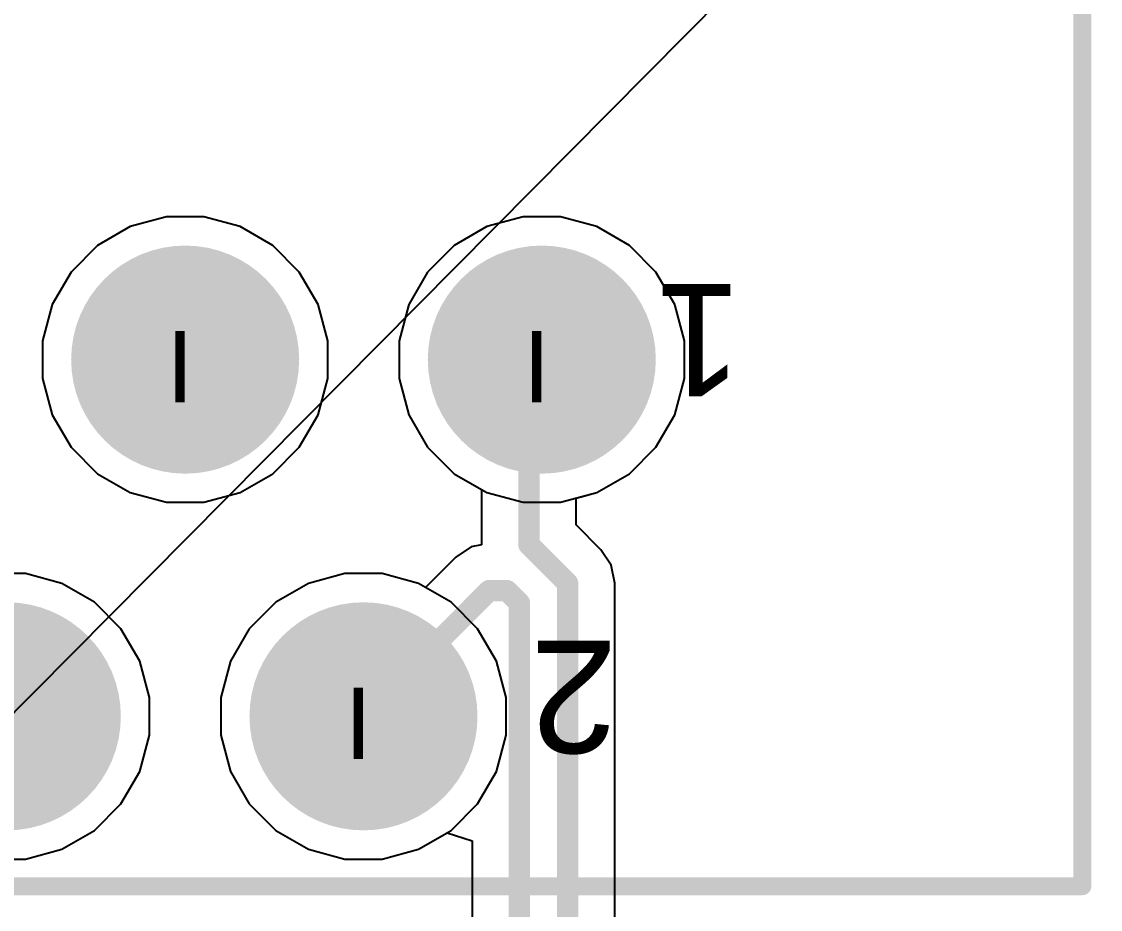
# Model space of a CAD drawing. Header units: inches. Extents: x -11 to 5379, y 0 to 5429.
# Drawn here: x 86.77 to 94.45, y 92.04 to 98.37 of the extents above; entities that cross this region are included whole.
import ezdxf

# ---------------------------------------------------------------- set-up
doc = ezdxf.new("R2010")
doc.units = ezdxf.units.IN
for name, color, linetype in [('Bottom Layer', 5, 'Continuous'), ('Bottom Solder', 6, 'Continuous'), ('Drill Drawing', 1, 'Continuous'), ('GND', 16, 'Continuous'), ('Multi-Layer', 9, 'Continuous'), ('Pad Holes', 156, 'Continuous'), ('PWR', 76, 'Continuous'), ('Top Layer', 1, 'Continuous'), ('Top Overlay', 2, 'Continuous'), ('Top Solder', 216, 'Continuous')]:
    doc.layers.add(name, color=color, linetype=linetype)
doc.styles.add('Arial', font='', dxfattribs={"height": 0.2})
doc.styles.get('Arial').set_extended_font_data('Arial')

# ---------------------------------------------------------------- blocks, each defined once
blk = doc.blocks.new('X14CBIWB1DY1027_122')
at = {"layer": 'Bottom Layer'}
h = blk.add_hatch(color=5, dxfattribs=at)
edge = h.paths.add_edge_path()
edge.add_arc((-24.13, 4.444999999999999), 0.7619999999999999, 0, 360)
h = blk.add_hatch(color=5, dxfattribs=at)
edge = h.paths.add_edge_path()
edge.add_arc((-21.59, 4.444999999999999), 0.7619999999999999, 0, 360)
h = blk.add_hatch(color=5, dxfattribs=at)
edge = h.paths.add_edge_path()
edge.add_arc((-25.4, 1.905), 0.7619999999999999, 0, 360)
h = blk.add_hatch(color=5, dxfattribs=at)
edge = h.paths.add_edge_path()
edge.add_arc((-22.86, 1.905), 0.7619999999999999, 0, 360)
at = {"layer": 'Bottom Solder'}
h = blk.add_hatch(color=6, dxfattribs=at)
edge = h.paths.add_edge_path()
edge.add_arc((-24.13, 4.444999999999999), 0.8120125999999999, 0, 360)
h = blk.add_hatch(color=6, dxfattribs=at)
edge = h.paths.add_edge_path()
edge.add_arc((-21.59, 4.444999999999999), 0.8120125999999999, 0, 360)
h = blk.add_hatch(color=6, dxfattribs=at)
edge = h.paths.add_edge_path()
edge.add_arc((-25.4, 1.905), 0.8120125999999999, 0, 360)
h = blk.add_hatch(color=6, dxfattribs=at)
edge = h.paths.add_edge_path()
edge.add_arc((-22.86, 1.905), 0.8120125999999999, 0, 360)
at = {"layer": 'GND'}
h = blk.add_hatch(color=16, dxfattribs=at)
edge = h.paths.add_edge_path()
edge.add_arc((-24.13, 4.444999999999999), 0.7619999999999999, 0, 360)
h = blk.add_hatch(color=16, dxfattribs=at)
edge = h.paths.add_edge_path()
edge.add_arc((-21.59, 4.444999999999999), 0.7619999999999999, 0, 360)
h = blk.add_hatch(color=16, dxfattribs=at)
edge = h.paths.add_edge_path()
edge.add_arc((-25.4, 1.905), 0.7619999999999999, 0, 360)
h = blk.add_hatch(color=16, dxfattribs=at)
edge = h.paths.add_edge_path()
edge.add_arc((-22.86, 1.905), 0.7619999999999999, 0, 360)
at = {"layer": 'Multi-Layer'}
h = blk.add_hatch(color=9, dxfattribs=at)
edge = h.paths.add_edge_path()
edge.add_arc((-24.13, 4.444999999999999), 0.7619999999999999, 0, 360)
h = blk.add_hatch(color=9, dxfattribs=at)
edge = h.paths.add_edge_path()
edge.add_arc((-21.59, 4.444999999999999), 0.7619999999999999, 0, 360)
h = blk.add_hatch(color=9, dxfattribs=at)
edge = h.paths.add_edge_path()
edge.add_arc((-25.4, 1.905), 0.7619999999999999, 0, 360)
h = blk.add_hatch(color=9, dxfattribs=at)
edge = h.paths.add_edge_path()
edge.add_arc((-22.86, 1.905), 0.7619999999999999, 0, 360)
at = {"layer": 'Pad Holes'}
h = blk.add_hatch(color=7, dxfattribs=at)
edge = h.paths.add_edge_path()
edge.add_arc((-24.13, 4.444999999999999), 0.4750054, 0, 360)
h = blk.add_hatch(color=7, dxfattribs=at)
edge = h.paths.add_edge_path()
edge.add_arc((-21.59, 4.444999999999999), 0.4750054, 0, 360)
h = blk.add_hatch(color=7, dxfattribs=at)
edge = h.paths.add_edge_path()
edge.add_arc((-25.4, 1.905), 0.4750054, 0, 360)
h = blk.add_hatch(color=7, dxfattribs=at)
edge = h.paths.add_edge_path()
edge.add_arc((-22.86, 1.905), 0.4750054, 0, 360)
at = {"layer": 'PWR'}
h = blk.add_hatch(color=76, dxfattribs=at)
edge = h.paths.add_edge_path()
edge.add_arc((-24.13, 4.444999999999999), 0.7619999999999999, 0, 360)
h = blk.add_hatch(color=76, dxfattribs=at)
edge = h.paths.add_edge_path()
edge.add_arc((-21.59, 4.444999999999999), 0.7619999999999999, 0, 360)
h = blk.add_hatch(color=76, dxfattribs=at)
edge = h.paths.add_edge_path()
edge.add_arc((-25.4, 1.905), 0.7619999999999999, 0, 360)
h = blk.add_hatch(color=76, dxfattribs=at)
edge = h.paths.add_edge_path()
edge.add_arc((-22.86, 1.905), 0.7619999999999999, 0, 360)
at = {"layer": 'Top Layer'}
h = blk.add_hatch(color=1, dxfattribs=at)
edge = h.paths.add_edge_path()
edge.add_arc((-24.13, 4.444999999999999), 0.7619999999999999, 0, 360)
h = blk.add_hatch(color=1, dxfattribs=at)
edge = h.paths.add_edge_path()
edge.add_arc((-21.59, 4.444999999999999), 0.7619999999999999, 0, 360)
h = blk.add_hatch(color=1, dxfattribs=at)
edge = h.paths.add_edge_path()
edge.add_arc((-25.4, 1.905), 0.7619999999999999, 0, 360)
h = blk.add_hatch(color=1, dxfattribs=at)
edge = h.paths.add_edge_path()
edge.add_arc((-22.86, 1.905), 0.7619999999999999, 0, 360)
at = {"layer": 'Top Solder'}
h = blk.add_hatch(color=216, dxfattribs=at)
edge = h.paths.add_edge_path()
edge.add_arc((-24.13, 4.444999999999999), 0.8120125999999999, 0, 360)
h = blk.add_hatch(color=216, dxfattribs=at)
edge = h.paths.add_edge_path()
edge.add_arc((-21.59, 4.444999999999999), 0.8120125999999999, 0, 360)
h = blk.add_hatch(color=216, dxfattribs=at)
edge = h.paths.add_edge_path()
edge.add_arc((-25.4, 1.905), 0.8120125999999999, 0, 360)
h = blk.add_hatch(color=216, dxfattribs=at)
edge = h.paths.add_edge_path()
edge.add_arc((-22.86, 1.905), 0.8120125999999999, 0, 360)
at = {"layer": 'Top Overlay'}
for points in [[(29.250005, 5.6550052, 0.127, 0.127, 0), (-29.250005, 5.6550052, 0.127, 0.127, 0)], [(-29.250005, 5.6550052, 0.127, 0.127, 0), (-29.250005, -12.14501, 0.127, 0.127, 0)]]:
    blk.add_lwpolyline(points, format="xyseb", dxfattribs=at)
blk.add_lwpolyline([(-29.281755, 5.6550052, 0.0635, 0.0635, 1), (-29.218255, 5.6550052, 0.0635, 0.0635, 1)], format="xyseb", close=True, dxfattribs=at)
blk.add_lwpolyline([(-29.281755, 5.6550052, 0.0635, 0.0635, 1), (-29.218255, 5.6550052, 0.0635, 0.0635, 1)], format="xyseb", close=True, dxfattribs=at)
at = {"layer": 'Top Overlay', "style": 'Arial'}
for s, p in [('2', (-25.9388102, 3.90618472)), ('1', (-26.82762985999999, 1.36618472))]:
    blk.add_text(s, height=0.8000009399999999, dxfattribs=at).set_placement(p)

msp = doc.modelspace()

# ---------------------------------------------------------------- linework, layer by layer
at = {"layer": 'Bottom Layer'}
for p, q in [((87.80130775999999, 96.97528992), (87.54290594, 96.90605206)), ((88.06882564, 96.97528992), (87.80130775999999, 96.97528992)), ((88.32722745999999, 96.90605206), (88.06882564, 96.97528992)), ((90.34130775999999, 96.97528992), (90.08290593999999, 96.90605206)), ((90.60882563999999, 96.97528992), (90.34130775999999, 96.97528992)), ((90.86722746, 96.90605206), (90.60882563999999, 96.97528992)), ((87.54290594, 96.90605206), (87.31122746, 96.77229311999999)), ((88.55890593999999, 96.77229311999999), (88.32722745999999, 96.90605206)), ((90.08290593999999, 96.90605206), (89.85122745999999, 96.77229311999999)), ((91.09890594, 96.77229311999999), (90.86722746, 96.90605206)), ((87.31122746, 96.77229311999999), (87.1220635, 96.58312916)), ((88.7480699, 96.58312916), (88.55890593999999, 96.77229311999999)), ((89.85122745999999, 96.77229311999999), (89.6620635, 96.58312916)), ((91.2880699, 96.58312916), (91.09890594, 96.77229311999999)), ((87.1220635, 96.58312916), (86.98830455999999, 96.35145068)), ((88.88182884, 96.35145068), (88.7480699, 96.58312916)), ((89.6620635, 96.58312916), (89.52830456, 96.35145068)), ((91.42182883999999, 96.35145068), (91.2880699, 96.58312916)), ((86.98830455999999, 96.35145068), (86.91906669999999, 96.09304886)), ((88.9510667, 96.09304886), (88.88182884, 96.35145068)), ((89.52830456, 96.35145068), (89.4590667, 96.09304886)), ((91.49106669999999, 96.09304886), (91.42182883999999, 96.35145068)), ((86.91906669999999, 96.09304886), (86.91906669999999, 95.82553098)), ((88.9510667, 95.82553098), (88.9510667, 96.09304886)), ((89.4590667, 96.09304886), (89.4590667, 95.82553098)), ((91.49106669999999, 95.82553098), (91.49106669999999, 96.09304886)), ((86.91906669999999, 95.82553098), (86.98830455999999, 95.56712916)), ((88.88182884, 95.56712916), (88.9510667, 95.82553098)), ((89.4590667, 95.82553098), (89.52830456, 95.56712916)), ((91.42182883999999, 95.56712916), (91.49106669999999, 95.82553098)), ((86.98830455999999, 95.56712916), (87.1220635, 95.33545068)), ((88.7480699, 95.33545068), (88.88182884, 95.56712916)), ((89.52830456, 95.56712916), (89.6620635, 95.33545068)), ((91.2880699, 95.33545068), (91.42182883999999, 95.56712916)), ((87.1220635, 95.33545068), (87.31122746, 95.14628671999999)), ((88.55890593999999, 95.14628671999999), (88.7480699, 95.33545068)), ((89.6620635, 95.33545068), (89.85122745999999, 95.14628671999999)), ((91.09890594, 95.14628671999999), (91.2880699, 95.33545068)), ((87.31122746, 95.14628671999999), (87.54290594, 95.01252778)), ((88.32722745999999, 95.01252778), (88.55890593999999, 95.14628671999999)), ((89.85122745999999, 95.14628671999999), (90.08290593999999, 95.01252778)), ((90.86722746, 95.01252778), (91.09890594, 95.14628671999999)), ((87.54290594, 95.01252778), (87.80130775999999, 94.94328992)), ((88.06882564, 94.94328992), (88.32722745999999, 95.01252778)), ((90.08290593999999, 95.01252778), (90.34130775999999, 94.94328992)), ((90.60882563999999, 94.94328992), (90.86722746, 95.01252778)), ((87.80130775999999, 94.94328992), (88.06882564, 94.94328992)), ((90.34130775999999, 94.94328992), (90.60882563999999, 94.94328992)), ((86.79882564, 94.43528992), (86.53130775999999, 94.43528992)), ((87.05722746, 94.36605205999999), (86.79882564, 94.43528992)), ((89.07130776, 94.43528992), (88.81290594, 94.36605205999999)), ((89.33882564, 94.43528992), (89.07130776, 94.43528992)), ((89.59722746, 94.36605205999999), (89.33882564, 94.43528992)), ((87.28890593999999, 94.23229312), (87.05722746, 94.36605205999999)), ((88.81290594, 94.36605205999999), (88.58122746, 94.23229312)), ((89.82890594, 94.23229312), (89.59722746, 94.36605205999999)), ((87.4780699, 94.04312915999999), (87.28890593999999, 94.23229312)), ((88.58122746, 94.23229312), (88.39206349999999, 94.04312915999999)), ((90.0180699, 94.04312915999999), (89.82890594, 94.23229312)), ((87.61182883999999, 93.81145068), (87.4780699, 94.04312915999999)), ((88.39206349999999, 94.04312915999999), (88.25830455999998, 93.81145068)), ((90.15182884, 93.81145068), (90.0180699, 94.04312915999999)), ((87.6810667, 93.55304885999999), (87.61182883999999, 93.81145068)), ((88.25830455999998, 93.81145068), (88.1890667, 93.55304885999999)), ((90.2210667, 93.55304885999999), (90.15182884, 93.81145068)), ((87.6810667, 93.28553097999999), (87.6810667, 93.55304885999999)), ((88.1890667, 93.55304885999999), (88.1890667, 93.28553097999999)), ((90.2210667, 93.28553097999999), (90.2210667, 93.55304885999999)), ((87.61182883999999, 93.02712916), (87.6810667, 93.28553097999999)), ((88.1890667, 93.28553097999999), (88.25830455999998, 93.02712916)), ((90.15182884, 93.02712916), (90.2210667, 93.28553097999999)), ((87.4780699, 92.79545067999999), (87.61182883999999, 93.02712916)), ((88.25830455999998, 93.02712916), (88.39206349999999, 92.79545067999999)), ((90.0180699, 92.79545067999999), (90.15182884, 93.02712916)), ((87.28890593999999, 92.60628672), (87.4780699, 92.79545067999999)), ((88.39206349999999, 92.79545067999999), (88.58122746, 92.60628672)), ((89.82890594, 92.60628672), (90.0180699, 92.79545067999999)), ((87.05722746, 92.47252778), (87.28890593999999, 92.60628672)), ((88.58122746, 92.60628672), (88.81290594, 92.47252778)), ((89.59722746, 92.47252778), (89.82890594, 92.60628672)), ((86.79882564, 92.40328991999999), (87.05722746, 92.47252778)), ((88.81290594, 92.47252778), (89.07130776, 92.40328991999999)), ((89.33882564, 92.40328991999999), (89.59722746, 92.47252778)), ((86.53130775999999, 92.40328991999999), (86.79882564, 92.40328991999999)), ((89.07130776, 92.40328991999999), (89.33882564, 92.40328991999999))]:
    msp.add_line(p, q, dxfattribs=at)
at = {"layer": 'Bottom Solder'}
msp.add_line((6.24480844, 12.31924892), (5379.20847702, 5429.20847608), dxfattribs=at)
at = {"layer": 'GND'}
for p, q in [((87.80130775999999, 96.97528992), (87.54290594, 96.90605206)), ((88.06882564, 96.97528992), (87.80130775999999, 96.97528992)), ((88.32722745999999, 96.90605206), (88.06882564, 96.97528992)), ((90.34130775999999, 96.97528992), (90.08290593999999, 96.90605206)), ((90.60882563999999, 96.97528992), (90.34130775999999, 96.97528992)), ((90.86722746, 96.90605206), (90.60882563999999, 96.97528992)), ((87.54290594, 96.90605206), (87.31122746, 96.77229311999999)), ((88.55890593999999, 96.77229311999999), (88.32722745999999, 96.90605206)), ((90.08290593999999, 96.90605206), (89.85122745999999, 96.77229311999999)), ((91.09890594, 96.77229311999999), (90.86722746, 96.90605206)), ((87.31122746, 96.77229311999999), (87.1220635, 96.58312916)), ((88.7480699, 96.58312916), (88.55890593999999, 96.77229311999999)), ((89.85122745999999, 96.77229311999999), (89.6620635, 96.58312916)), ((91.2880699, 96.58312916), (91.09890594, 96.77229311999999)), ((87.1220635, 96.58312916), (86.98830455999999, 96.35145068)), ((88.88182884, 96.35145068), (88.7480699, 96.58312916)), ((89.6620635, 96.58312916), (89.52830456, 96.35145068)), ((91.42182883999999, 96.35145068), (91.2880699, 96.58312916)), ((86.98830455999999, 96.35145068), (86.91906669999999, 96.09304886)), ((88.9510667, 96.09304886), (88.88182884, 96.35145068)), ((89.52830456, 96.35145068), (89.4590667, 96.09304886)), ((91.49106669999999, 96.09304886), (91.42182883999999, 96.35145068)), ((86.91906669999999, 96.09304886), (86.91906669999999, 95.82553098)), ((88.9510667, 95.82553098), (88.9510667, 96.09304886)), ((89.4590667, 96.09304886), (89.4590667, 95.82553098)), ((91.49106669999999, 95.82553098), (91.49106669999999, 96.09304886)), ((86.91906669999999, 95.82553098), (86.98830455999999, 95.56712916)), ((88.88182884, 95.56712916), (88.9510667, 95.82553098)), ((89.4590667, 95.82553098), (89.52830456, 95.56712916)), ((91.42182883999999, 95.56712916), (91.49106669999999, 95.82553098)), ((86.98830455999999, 95.56712916), (87.1220635, 95.33545068)), ((88.7480699, 95.33545068), (88.88182884, 95.56712916)), ((89.52830456, 95.56712916), (89.6620635, 95.33545068)), ((91.2880699, 95.33545068), (91.42182883999999, 95.56712916)), ((87.1220635, 95.33545068), (87.31122746, 95.14628671999999)), ((88.55890593999999, 95.14628671999999), (88.7480699, 95.33545068)), ((89.6620635, 95.33545068), (89.85122745999999, 95.14628671999999)), ((91.09890594, 95.14628671999999), (91.2880699, 95.33545068)), ((87.31122746, 95.14628671999999), (87.54290594, 95.01252778)), ((88.32722745999999, 95.01252778), (88.55890593999999, 95.14628671999999)), ((89.85122745999999, 95.14628671999999), (90.08290593999999, 95.01252778)), ((90.86722746, 95.01252778), (91.09890594, 95.14628671999999)), ((87.54290594, 95.01252778), (87.80130775999999, 94.94328992)), ((88.06882564, 94.94328992), (88.32722745999999, 95.01252778)), ((90.08290593999999, 95.01252778), (90.34130775999999, 94.94328992)), ((90.60882563999999, 94.94328992), (90.86722746, 95.01252778)), ((87.80130775999999, 94.94328992), (88.06882564, 94.94328992)), ((90.34130775999999, 94.94328992), (90.60882563999999, 94.94328992)), ((86.79882564, 94.43528992), (86.53130775999999, 94.43528992)), ((87.05722746, 94.36605205999999), (86.79882564, 94.43528992)), ((89.07130776, 94.43528992), (88.81290594, 94.36605205999999)), ((89.33882564, 94.43528992), (89.07130776, 94.43528992)), ((89.59722746, 94.36605205999999), (89.33882564, 94.43528992)), ((87.28890593999999, 94.23229312), (87.05722746, 94.36605205999999)), ((88.81290594, 94.36605205999999), (88.58122746, 94.23229312)), ((89.82890594, 94.23229312), (89.59722746, 94.36605205999999)), ((87.4780699, 94.04312915999999), (87.28890593999999, 94.23229312)), ((88.58122746, 94.23229312), (88.39206349999999, 94.04312915999999)), ((90.0180699, 94.04312915999999), (89.82890594, 94.23229312)), ((87.61182883999999, 93.81145068), (87.4780699, 94.04312915999999)), ((88.39206349999999, 94.04312915999999), (88.25830455999998, 93.81145068)), ((90.15182884, 93.81145068), (90.0180699, 94.04312915999999)), ((87.6810667, 93.55304885999999), (87.61182883999999, 93.81145068)), ((88.25830455999998, 93.81145068), (88.1890667, 93.55304885999999)), ((90.2210667, 93.55304885999999), (90.15182884, 93.81145068)), ((87.6810667, 93.28553097999999), (87.6810667, 93.55304885999999)), ((88.1890667, 93.55304885999999), (88.1890667, 93.28553097999999)), ((90.2210667, 93.28553097999999), (90.2210667, 93.55304885999999)), ((87.61182883999999, 93.02712916), (87.6810667, 93.28553097999999)), ((88.1890667, 93.28553097999999), (88.25830455999998, 93.02712916)), ((90.15182884, 93.02712916), (90.2210667, 93.28553097999999)), ((87.4780699, 92.79545067999999), (87.61182883999999, 93.02712916)), ((88.25830455999998, 93.02712916), (88.39206349999999, 92.79545067999999)), ((90.0180699, 92.79545067999999), (90.15182884, 93.02712916)), ((87.28890593999999, 92.60628672), (87.4780699, 92.79545067999999)), ((88.39206349999999, 92.79545067999999), (88.58122746, 92.60628672)), ((89.82890594, 92.60628672), (90.0180699, 92.79545067999999)), ((87.05722746, 92.47252778), (87.28890593999999, 92.60628672)), ((88.58122746, 92.60628672), (88.81290594, 92.47252778)), ((89.59722746, 92.47252778), (89.82890594, 92.60628672)), ((86.79882564, 92.40328991999999), (87.05722746, 92.47252778)), ((88.81290594, 92.47252778), (89.07130776, 92.40328991999999)), ((89.33882564, 92.40328991999999), (89.59722746, 92.47252778)), ((86.53130775999999, 92.40328991999999), (86.79882564, 92.40328991999999)), ((89.07130776, 92.40328991999999), (89.33882564, 92.40328991999999))]:
    msp.add_line(p, q, dxfattribs=at)
at = {"layer": 'PWR'}
for p, q in [((87.80130775999999, 96.97528992), (87.54290594, 96.90605206)), ((88.06882564, 96.97528992), (87.80130775999999, 96.97528992)), ((88.32722745999999, 96.90605206), (88.06882564, 96.97528992)), ((90.34130775999999, 96.97528992), (90.08290593999999, 96.90605206)), ((90.60882563999999, 96.97528992), (90.34130775999999, 96.97528992)), ((90.86722746, 96.90605206), (90.60882563999999, 96.97528992)), ((87.54290594, 96.90605206), (87.31122746, 96.77229311999999)), ((88.55890593999999, 96.77229311999999), (88.32722745999999, 96.90605206)), ((90.08290593999999, 96.90605206), (89.85122745999999, 96.77229311999999)), ((91.09890594, 96.77229311999999), (90.86722746, 96.90605206)), ((87.31122746, 96.77229311999999), (87.1220635, 96.58312916)), ((88.7480699, 96.58312916), (88.55890593999999, 96.77229311999999)), ((89.85122745999999, 96.77229311999999), (89.6620635, 96.58312916)), ((91.2880699, 96.58312916), (91.09890594, 96.77229311999999)), ((87.1220635, 96.58312916), (86.98830455999999, 96.35145068)), ((88.88182884, 96.35145068), (88.7480699, 96.58312916)), ((89.6620635, 96.58312916), (89.52830456, 96.35145068)), ((91.42182883999999, 96.35145068), (91.2880699, 96.58312916)), ((86.98830455999999, 96.35145068), (86.91906669999999, 96.09304886)), ((88.9510667, 96.09304886), (88.88182884, 96.35145068)), ((89.52830456, 96.35145068), (89.4590667, 96.09304886)), ((91.49106669999999, 96.09304886), (91.42182883999999, 96.35145068)), ((86.91906669999999, 96.09304886), (86.91906669999999, 95.82553098)), ((88.9510667, 95.82553098), (88.9510667, 96.09304886)), ((89.4590667, 96.09304886), (89.4590667, 95.82553098)), ((91.49106669999999, 95.82553098), (91.49106669999999, 96.09304886)), ((86.91906669999999, 95.82553098), (86.98830455999999, 95.56712916)), ((88.88182884, 95.56712916), (88.9510667, 95.82553098)), ((89.4590667, 95.82553098), (89.52830456, 95.56712916)), ((91.42182883999999, 95.56712916), (91.49106669999999, 95.82553098)), ((86.98830455999999, 95.56712916), (87.1220635, 95.33545068)), ((88.7480699, 95.33545068), (88.88182884, 95.56712916)), ((89.52830456, 95.56712916), (89.6620635, 95.33545068)), ((91.2880699, 95.33545068), (91.42182883999999, 95.56712916)), ((87.1220635, 95.33545068), (87.31122746, 95.14628671999999)), ((88.55890593999999, 95.14628671999999), (88.7480699, 95.33545068)), ((89.6620635, 95.33545068), (89.85122745999999, 95.14628671999999)), ((91.09890594, 95.14628671999999), (91.2880699, 95.33545068)), ((87.31122746, 95.14628671999999), (87.54290594, 95.01252778)), ((88.32722745999999, 95.01252778), (88.55890593999999, 95.14628671999999)), ((89.85122745999999, 95.14628671999999), (90.08290593999999, 95.01252778)), ((90.86722746, 95.01252778), (91.09890594, 95.14628671999999)), ((87.54290594, 95.01252778), (87.80130775999999, 94.94328992)), ((88.06882564, 94.94328992), (88.32722745999999, 95.01252778)), ((90.08290593999999, 95.01252778), (90.34130775999999, 94.94328992)), ((90.60882563999999, 94.94328992), (90.86722746, 95.01252778)), ((87.80130775999999, 94.94328992), (88.06882564, 94.94328992)), ((90.34130775999999, 94.94328992), (90.60882563999999, 94.94328992)), ((86.79882564, 94.43528992), (86.53130775999999, 94.43528992)), ((87.05722746, 94.36605205999999), (86.79882564, 94.43528992)), ((89.07130776, 94.43528992), (88.81290594, 94.36605205999999)), ((89.33882564, 94.43528992), (89.07130776, 94.43528992)), ((89.59722746, 94.36605205999999), (89.33882564, 94.43528992)), ((87.28890593999999, 94.23229312), (87.05722746, 94.36605205999999)), ((88.81290594, 94.36605205999999), (88.58122746, 94.23229312)), ((89.82890594, 94.23229312), (89.59722746, 94.36605205999999)), ((87.4780699, 94.04312915999999), (87.28890593999999, 94.23229312)), ((88.58122746, 94.23229312), (88.39206349999999, 94.04312915999999)), ((90.0180699, 94.04312915999999), (89.82890594, 94.23229312)), ((87.61182883999999, 93.81145068), (87.4780699, 94.04312915999999)), ((88.39206349999999, 94.04312915999999), (88.25830455999998, 93.81145068)), ((90.15182884, 93.81145068), (90.0180699, 94.04312915999999)), ((87.6810667, 93.55304885999999), (87.61182883999999, 93.81145068)), ((88.25830455999998, 93.81145068), (88.1890667, 93.55304885999999)), ((90.2210667, 93.55304885999999), (90.15182884, 93.81145068)), ((87.6810667, 93.28553097999999), (87.6810667, 93.55304885999999)), ((88.1890667, 93.55304885999999), (88.1890667, 93.28553097999999)), ((90.2210667, 93.28553097999999), (90.2210667, 93.55304885999999)), ((87.61182883999999, 93.02712916), (87.6810667, 93.28553097999999)), ((88.1890667, 93.28553097999999), (88.25830455999998, 93.02712916)), ((90.15182884, 93.02712916), (90.2210667, 93.28553097999999)), ((87.4780699, 92.79545067999999), (87.61182883999999, 93.02712916)), ((88.25830455999998, 93.02712916), (88.39206349999999, 92.79545067999999)), ((90.0180699, 92.79545067999999), (90.15182884, 93.02712916)), ((87.28890593999999, 92.60628672), (87.4780699, 92.79545067999999)), ((88.39206349999999, 92.79545067999999), (88.58122746, 92.60628672)), ((89.82890594, 92.60628672), (90.0180699, 92.79545067999999)), ((87.05722746, 92.47252778), (87.28890593999999, 92.60628672)), ((88.58122746, 92.60628672), (88.81290594, 92.47252778)), ((89.59722746, 92.47252778), (89.82890594, 92.60628672)), ((86.79882564, 92.40328991999999), (87.05722746, 92.47252778)), ((88.81290594, 92.47252778), (89.07130776, 92.40328991999999)), ((89.33882564, 92.40328991999999), (89.59722746, 92.47252778)), ((86.53130775999999, 92.40328991999999), (86.79882564, 92.40328991999999)), ((89.07130776, 92.40328991999999), (89.33882564, 92.40328991999999))]:
    msp.add_line(p, q, dxfattribs=at)
at = {"layer": 'Top Layer'}
for p, q in [((87.80130775999999, 96.97528992), (87.54290594, 96.90605206)), ((88.06882564, 96.97528992), (87.80130775999999, 96.97528992)), ((88.32722745999999, 96.90605206), (88.06882564, 96.97528992)), ((90.34130775999999, 96.97528992), (90.08290593999999, 96.90605206)), ((90.60882563999999, 96.97528992), (90.34130775999999, 96.97528992)), ((90.86722746, 96.90605206), (90.60882563999999, 96.97528992)), ((87.54290594, 96.90605206), (87.31122746, 96.77229311999999)), ((88.55890593999999, 96.77229311999999), (88.32722745999999, 96.90605206)), ((90.08290593999999, 96.90605206), (89.85122745999999, 96.77229311999999)), ((91.09890594, 96.77229311999999), (90.86722746, 96.90605206)), ((87.31122746, 96.77229311999999), (87.1220635, 96.58312916)), ((88.7480699, 96.58312916), (88.55890593999999, 96.77229311999999)), ((89.85122745999999, 96.77229311999999), (89.6620635, 96.58312916)), ((91.2880699, 96.58312916), (91.09890594, 96.77229311999999)), ((87.1220635, 96.58312916), (86.98830455999999, 96.35145068)), ((88.88182884, 96.35145068), (88.7480699, 96.58312916)), ((89.6620635, 96.58312916), (89.52830456, 96.35145068)), ((91.42182883999999, 96.35145068), (91.2880699, 96.58312916)), ((86.98830455999999, 96.35145068), (86.91906669999999, 96.09304886)), ((88.9510667, 96.09304886), (88.88182884, 96.35145068)), ((89.52830456, 96.35145068), (89.4590667, 96.09304886)), ((91.49106669999999, 96.09304886), (91.42182883999999, 96.35145068)), ((86.91906669999999, 96.09304886), (86.91906669999999, 95.82553098)), ((88.9510667, 95.82553098), (88.9510667, 96.09304886)), ((89.4590667, 96.09304886), (89.4590667, 95.82553098)), ((91.49106669999999, 95.82553098), (91.49106669999999, 96.09304886)), ((86.91906669999999, 95.82553098), (86.98830455999999, 95.56712916)), ((88.88182884, 95.56712916), (88.9510667, 95.82553098)), ((89.4590667, 95.82553098), (89.52830456, 95.56712916)), ((91.42182883999999, 95.56712916), (91.49106669999999, 95.82553098)), ((86.98830455999999, 95.56712916), (87.1220635, 95.33545068)), ((88.7480699, 95.33545068), (88.88182884, 95.56712916)), ((89.52830456, 95.56712916), (89.6620635, 95.33545068)), ((91.2880699, 95.33545068), (91.42182883999999, 95.56712916)), ((87.1220635, 95.33545068), (87.31122746, 95.14628671999999)), ((88.55890593999999, 95.14628671999999), (88.7480699, 95.33545068)), ((89.6620635, 95.33545068), (89.85122745999999, 95.14628671999999)), ((91.09890594, 95.14628671999999), (91.2880699, 95.33545068)), ((87.31122746, 95.14628671999999), (87.54290594, 95.01252778)), ((88.32722745999999, 95.01252778), (88.55890593999999, 95.14628671999999)), ((89.85122745999999, 95.14628671999999), (90.04664489999999, 95.03346246)), ((90.86722746, 95.01252778), (91.09890594, 95.14628671999999)), ((87.54290594, 95.01252778), (87.80130775999999, 94.94328992)), ((88.06882564, 94.94328992), (88.32722745999999, 95.01252778)), ((90.04664489999999, 95.03346246), (90.04664489999999, 94.64226943999999)), ((90.71998366, 94.97307396), (90.86722746, 95.01252778)), ((90.71998366, 94.78172052), (90.71998366, 94.97307396)), ((87.80130775999999, 94.94328992), (88.06882564, 94.94328992)), ((90.89657462, 94.60512956), (90.71998366, 94.78172052)), ((89.97125261999999, 94.62535557999999), (89.86202754, 94.55237376)), ((90.04516662, 94.64005709999999), (89.97125261999999, 94.62535557999999)), ((90.04664489999999, 94.64226943999999), (90.04516662, 94.64005709999999)), ((90.9695539, 94.49590702), (90.89657462, 94.60512956)), ((89.86202754, 94.55237376), (89.64698098, 94.3373272)), ((86.79882564, 94.43528992), (86.53130775999999, 94.43528992)), ((87.05722746, 94.36605205999999), (86.79882564, 94.43528992)), ((89.07130776, 94.43528992), (88.81290594, 94.36605205999999)), ((89.33882564, 94.43528992), (89.07130776, 94.43528992)), ((89.59722746, 94.36605205999999), (89.33882564, 94.43528992)), ((90.9951825, 94.36706806), (90.9695539, 94.49590702)), ((87.28890593999999, 94.23229312), (87.05722746, 94.36605205999999)), ((88.81290594, 94.36605205999999), (88.58122746, 94.23229312)), ((89.64698098, 94.3373272), (89.59722746, 94.36605205999999)), ((90.9951825, 91.10187773999999), (90.9951825, 94.36706806)), ((87.4780699, 94.04312915999999), (87.28890593999999, 94.23229312)), ((88.58122746, 94.23229312), (88.39206349999999, 94.04312915999999)), ((87.61182883999999, 93.81145068), (87.4780699, 94.04312915999999)), ((88.39206349999999, 94.04312915999999), (88.25830455999998, 93.81145068)), ((87.6810667, 93.55304885999999), (87.61182883999999, 93.81145068)), ((88.25830455999998, 93.81145068), (88.1890667, 93.55304885999999)), ((87.6810667, 93.28553097999999), (87.6810667, 93.55304885999999)), ((88.1890667, 93.55304885999999), (88.1890667, 93.28553097999999)), ((87.61182883999999, 93.02712916), (87.6810667, 93.28553097999999)), ((88.1890667, 93.28553097999999), (88.25830455999998, 93.02712916)), ((87.4780699, 92.79545067999999), (87.61182883999999, 93.02712916)), ((88.25830455999998, 93.02712916), (88.39206349999999, 92.79545067999999)), ((87.28890593999999, 92.60628672), (87.4780699, 92.79545067999999)), ((88.39206349999999, 92.79545067999999), (88.58122746, 92.60628672)), ((87.05722746, 92.47252778), (87.28890593999999, 92.60628672)), ((88.58122746, 92.60628672), (88.81290594, 92.47252778)), ((89.59722746, 92.47252778), (89.80114374, 92.59025677999999)), ((89.80114374, 92.59025677999999), (89.97894373999999, 92.53198155999999)), ((89.97894373999999, 92.53198155999999), (89.97894373999999, 91.38336308)), ((86.79882564, 92.40328991999999), (87.05722746, 92.47252778)), ((88.81290594, 92.47252778), (89.07130776, 92.40328991999999)), ((89.33882564, 92.40328991999999), (89.59722746, 92.47252778)), ((86.53130775999999, 92.40328991999999), (86.79882564, 92.40328991999999)), ((89.07130776, 92.40328991999999), (89.33882564, 92.40328991999999))]:
    msp.add_line(p, q, dxfattribs=at)
for points in [[(90.38331428, 95.8675375, 0.1524, 0.1524, 0), (90.4750667, 95.95928992, 0.1524, 0.1524, 0)], [(90.38331428, 94.6422669, 0.1524, 0.1524, 0), (90.38331428, 95.8675375, 0.1524, 0.1524, 0)], [(90.38331428, 94.6422669, 0.1524, 0.1524, 0), (90.65851312, 94.36706806, 0.1524, 0.1524, 0)], [(90.65851312, 91.10187773999999, 0.1524, 0.1524, 0), (90.65851312, 94.36706806, 0.1524, 0.1524, 0)], [(89.2050667, 93.41928992, 0.1524, 0.1524, 0), (90.10008904, 94.31431226, 0.1524, 0.1524, 0)], [(90.10008904, 94.31431226, 0.1524, 0.1524, 0), (90.22633719999999, 94.31431226, 0.1524, 0.1524, 0)], [(90.22633719999999, 94.31431226, 0.1524, 0.1524, 0), (90.31561312, 94.22503634, 0.1524, 0.1524, 0)], [(90.31561312, 91.24390946, 0.1524, 0.1524, 0), (90.31561312, 94.22503634, 0.1524, 0.1524, 0)]]:
    msp.add_lwpolyline(points, format="xyseb", dxfattribs=at)
for points in [[(90.4369667, 95.95928992, 0.0762, 0.0762, 1), (90.5131667, 95.95928992, 0.0762, 0.0762, 1)], [(90.34521428, 95.8675375, 0.0762, 0.0762, 1), (90.42141428, 95.8675375, 0.0762, 0.0762, 1)], [(90.34521428, 95.8675375, 0.0762, 0.0762, 1), (90.42141428, 95.8675375, 0.0762, 0.0762, 1)], [(90.34521428, 94.6422669, 0.0762, 0.0762, 1), (90.42141428, 94.6422669, 0.0762, 0.0762, 1)], [(90.34521428, 94.6422669, 0.0762, 0.0762, 1), (90.42141428, 94.6422669, 0.0762, 0.0762, 1)], [(90.62041312, 94.36706806, 0.0762, 0.0762, 1), (90.69661312, 94.36706806, 0.0762, 0.0762, 1)], [(90.62041312, 94.36706806, 0.0762, 0.0762, 1), (90.69661312, 94.36706806, 0.0762, 0.0762, 1)], [(90.06198903999999, 94.31431226, 0.0762, 0.0762, 1), (90.13818904, 94.31431226, 0.0762, 0.0762, 1)], [(90.06198903999999, 94.31431226, 0.0762, 0.0762, 1), (90.13818904, 94.31431226, 0.0762, 0.0762, 1)], [(90.18823719999999, 94.31431226, 0.0762, 0.0762, 1), (90.26443719999999, 94.31431226, 0.0762, 0.0762, 1)], [(90.18823719999999, 94.31431226, 0.0762, 0.0762, 1), (90.26443719999999, 94.31431226, 0.0762, 0.0762, 1)], [(90.27751312, 94.22503634, 0.0762, 0.0762, 1), (90.35371312, 94.22503634, 0.0762, 0.0762, 1)], [(90.27751312, 94.22503634, 0.0762, 0.0762, 1), (90.35371312, 94.22503634, 0.0762, 0.0762, 1)], [(89.1669667, 93.41928992, 0.0762, 0.0762, 1), (89.2431667, 93.41928992, 0.0762, 0.0762, 1)]]:
    msp.add_lwpolyline(points, format="xyseb", close=True, dxfattribs=at)
at = {"layer": 'Top Solder'}
msp.add_line((6.24480844, 12.31924892), (5379.20847702, 5429.20847608), dxfattribs=at)

# ---------------------------------------------------------------- block references
at = {"rotation": 180}
msp.add_blockref('X14CBIWB1DY1027_122', (65.0750667, 97.86428991999999), dxfattribs=at)

# ---------------------------------------------------------------- texts
at = {"layer": 'Drill Drawing', "style": 'Arial'}
for p in [(87.79962882, 95.65457373999999), (90.33962882, 95.65457373999999), (89.06962881999999, 93.11457374)]:
    msp.add_text('I', height=0.508, dxfattribs=at).set_placement(p)

doc.saveas('drawing.dxf')
